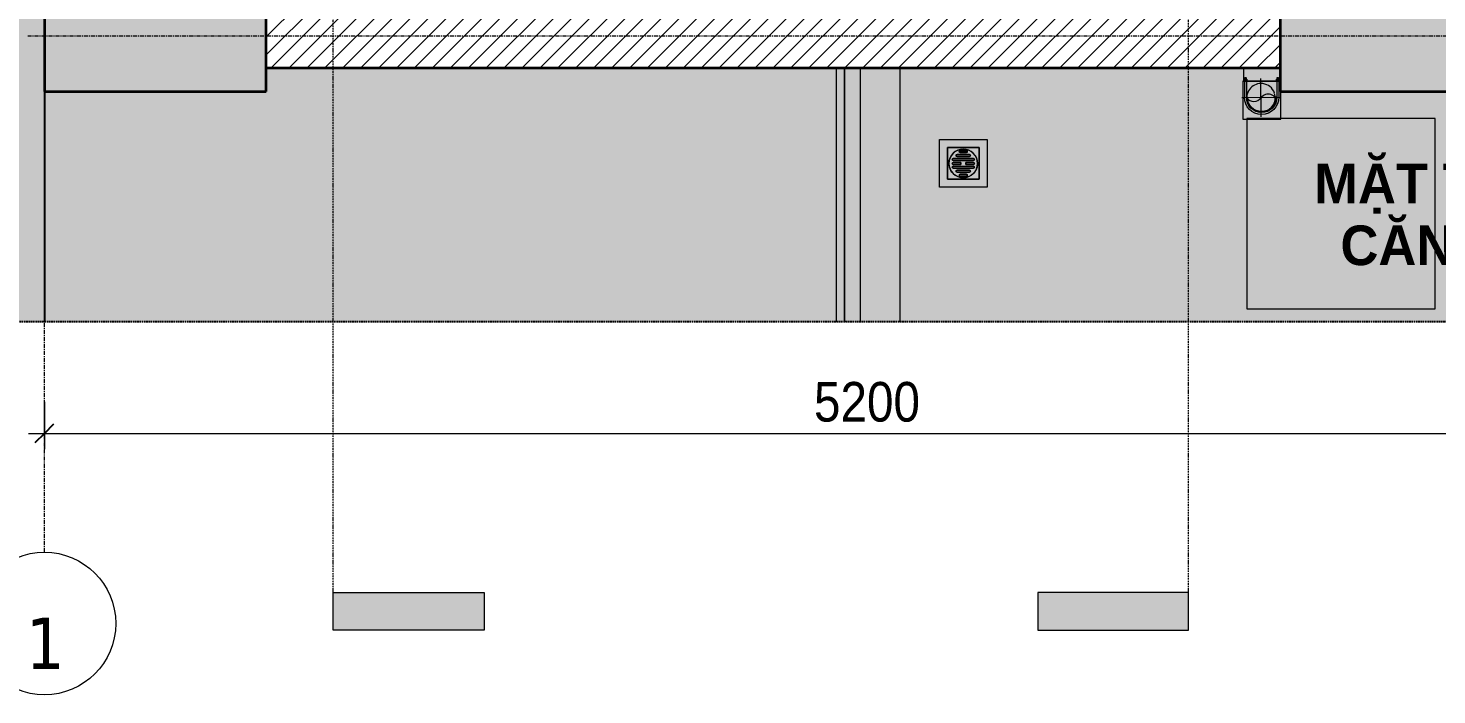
# Model space of a CAD drawing. Header units: millimetres. Extents: x 31157 to 224036, y 218 to 80529.
# Drawn here: x 33601 to 38047, y 67858 to 69962 of the extents above; entities that cross this region are included whole.
import ezdxf

# ---------------------------------------------------------------- set-up
doc = ezdxf.new("R2010")
doc.units = ezdxf.units.MM
for name, pattern in [('Dash - Tight', [4.5, 3, -1.5]), ('Dash Dot 3_16_', [7.9375, 4.7625, -1.5875, 0, -1.5875]), ('Grid Line', [22.225, 12.7, -3.175, 3.175, -3.175]), ('Hidden', [7.14375, 4.7625, -2.38125]), ('IMPORT-CENTER _3_', [10.16, 6.35, -1.27, 1.27, -1.27])]:
    doc.linetypes.add(name, pattern=pattern)
for name, color, linetype, lineweight in [('0-1', 7, 'Continuous', 5), ('A-ANNO-DIMS', 211, 'Continuous', 9), ('A-ANNO-DIMS-50', 211, 'Continuous', 9), ('A-DETL-GENF-3', 92, 'Dash - Tight', 18), ('A-DETL-GENF-4', 92, 'Hidden', 25), ('A-DETL-GENF-5', 9, 'Continuous', 18), ('A-DETL-MEDM', 33, 'Continuous', 35), ('A-DETL-THIN', 151, 'Continuous', 18), ('A-FLOR', 192, 'Continuous', 18), ('A-FLOR-HRAL', 11, 'Continuous', 18), ('A-FLOR-HRAL-1', 9, 'Continuous', 18), ('A-WALL-4', 9, 'Continuous', 18), ('A-WALL-5', 7, 'Continuous', 18), ('A-WALL-7', 113, 'Continuous', 35), ('A-WALL-PATT-2', 111, 'Continuous', 18), ('G-ANNO-SYMB', 111, 'Continuous', 9), ('G-ANNO-SYMB-1', 111, 'Dash Dot 3_16_', 18), ('G-ANNO-TEXT-1', 7, 'Continuous', 9), ('G-IMPT', 8, 'Continuous', 18), ('G-IMPT-1', 50, 'Continuous', 18), ('G-IMPT-3', 8, 'Continuous', 25), ('G-IMPT-4', 8, 'IMPORT-CENTER _3_', 18), ('I-FURN', 30, 'Continuous', 18), ('I-FURN-1', 50, 'Continuous', 18), ('M-EQPM', 50, 'Continuous', 18), ('M-EQPM-1', 9, 'Continuous', 18), ('S-COLS', 52, 'Continuous', 18), ('S-COLS-3', 52, 'Continuous', 5), ('S-GRID-1', 1, 'Grid Line', 9), ('S-GRID-IDEN', 1, 'Continuous', 9)]:
    doc.layers.add(name, color=color, linetype=linetype, lineweight=lineweight)
doc.layers.add('A-DETL-GENF-2', color=7, linetype='Continuous', lineweight=18, transparency=0.2)
doc.styles.add('Arial_B', font='arialbd.ttf', dxfattribs={"width": 0.95, "height": 125})
doc.styles.add('Tahoma_B', font='tahomabd.ttf', dxfattribs={"height": 162.5})
doc.styles.add('UTM Avo', font='', dxfattribs={"width": 0.9, "height": 125})
doc.styles.get('UTM Avo').set_extended_font_data('UTM Avo')
doc.dimstyles.new('1_Dim_chi_tiet_2_5', dxfattribs={"dimscale": 304.8, "dimtxt": 124.912619, "dimasz": 0.19685, "dimexe": 0.164042, "dimexo": 0.0625, "dimgap": 0.016404, "dimtad": 1, "dimdec": 0, "dimrnd": 5, "dimzin": 0, "dimdsep": 46, "dimtxsty": 'UTM Avo', "dimblk1": 'OBLIQUE', "dimblk2": 'OBLIQUE', "dimsah": 1, "dimcen": 0.09, "dimdle": 0.164042, "dimazin": 0, "dimtfac": 1, "dimtdec": 4, "dimtix": 1, "dimtmove": 0, "dimatfit": 3, "dimfxl": 0.328084, "dimfxlon": 1, "dimtvp": 1, "dimtolj": 1, "dimtzin": 0, "dimarcsym": 2})

# ---------------------------------------------------------------- blocks, each defined once
blk = doc.blocks.new('NCV_TKTC_KET CAU_rvt-1-TKCS_CĂN HỘ LOẠI 2 - MẶT BẰNG')
at = {"layer": 'S-COLS-3'}
h = blk.add_hatch(color=256, dxfattribs=at)
h.paths.add_polyline_path([(37552.6, 69835.3), (37552.6, 69835.3), (37552.6, 69836.9)])
h.paths.add_polyline_path([(37552.6, 70036.9), (37552.6, 70036.9), (37552.6, 70111)])
at = {"layer": 'A-FLOR'}
blk.add_line((33652.6, 69761.9), (33652.6, 69035.3), dxfattribs=at)
at = {"layer": 'S-COLS'}
for p, q in [((37552.6, 69836.9), (37552.6, 69835.3)), ((37552.6, 69835.3), (37552.6, 69761.9)), ((33652.6, 69761.9), (34352.6, 69761.9)), ((37552.6, 69761.9), (38052.6, 69761.9))]:
    blk.add_line(p, q, dxfattribs=at)
blk = doc.blocks.new('MAY GIAT - MAY GIAT_dwg-348053-TKCS_CĂN HỘ LOẠI 2 - MẶT BẰNG')
at = {"layer": 'G-IMPT-1', "flags": 128}
blk.add_lwpolyline([(5, 596.6), (5, 2.3), (605, 2.3), (605, 596.6)], close=True, dxfattribs=at)
blk = doc.blocks.new('MAY GIAT - MAY GIAT-348233-TKCS_CĂN HỘ LOẠI 2 - MẶT BẰNG')
at = {"layer": 'I-FURN-1'}
for p, q in [((5, 596.6), (5, 2.3)), ((605, 596.6), (5, 596.6)), ((605, 2.3), (605, 596.6)), ((5, 2.3), (605, 2.3))]:
    blk.add_line(p, q, dxfattribs=at)
blk.add_blockref('MAY GIAT - MAY GIAT_dwg-348053-TKCS_CĂN HỘ LOẠI 2 - MẶT BẰNG', (0, 0))
blk = doc.blocks.new('THU NUOC - THU NUOC-455054-TKCS_CĂN HỘ LOẠI 2 - MẶT BẰNG')
at = {"layer": 'M-EQPM-1'}
for p, q in [((-66.3, -70.6), (-66.3, 79.4)), ((-66.3, 79.4), (83.7, 79.4)), ((58.7, 54.4), (-41.3, 54.4)), ((-41.3, 54.4), (-41.3, -45.6)), ((-1.1, 44.5), (18.5, 44.5)), ((58.7, -45.6), (58.7, 54.4)), ((83.7, 79.4), (83.7, -70.6)), ((-23.3, 19.6), (40.9, 19.6)), ((40.9, 13.6), (-23.3, 13.6)), ((-23.3, 7.2), (0.7, 7.2)), ((0.7, 1.2), (-23.3, 1.2)), ((-11, 32.1), (28.5, 32.1)), ((28.5, 26.1), (-11, 26.1)), ((18.5, 38.5), (-1.1, 38.5)), ((0.7, 7.2), (0.7, 1.2)), ((16.7, 1.2), (16.7, 7.2)), ((16.7, 7.2), (40.9, 7.2)), ((40.9, 1.2), (16.7, 1.2)), ((-23.3, -4.8), (40.9, -4.8)), ((40.9, -10.8), (-23.3, -10.8)), ((-11, -17.3), (28.5, -17.3)), ((28.5, -23.3), (-11, -23.3)), ((-1.1, -29.6), (18.5, -29.6)), ((18.5, -35.6), (-1.1, -35.6)), ((83.7, -70.6), (-66.3, -70.6)), ((-41.3, -45.6), (58.7, -45.6))]:
    blk.add_line(p, q, dxfattribs=at)
for centre, radius, start, end in [((8.7, 4.4), 45, 0, 180), ((8.7, 4.4), 45, 360, 180), ((-1.1, 41.5), 3, 90, 270), ((18.5, 41.5), 3, 270, 90), ((8.7, 4.4), 45, 180, 0), ((8.7, 4.4), 45, 180, 360), ((-23.3, 16.6), 3, 90, 270), ((-23.3, 4.2), 3, 90, 270), ((-11, 29.1), 3, 90, 270), ((28.5, 29.1), 3, 270, 90), ((40.9, 16.6), 3, 270, 90), ((40.9, 4.2), 3, 270, 90), ((-23.3, -7.8), 3, 90, 270), ((-11, -20.3), 3, 90, 270), ((-1.1, -32.6), 3, 90, 270), ((18.5, -32.6), 3, 270, 90), ((28.5, -20.3), 3, 270, 90), ((40.9, -7.8), 3, 270, 90)]:
    blk.add_arc(centre, radius, start, end, dxfattribs=at)
blk = doc.blocks.new('Top Rail Type - Top Rail_Internal_-850824-TKCS_CĂN HỘ LOẠI 2 - MẶT BẰNG')
at = {"layer": 'A-FLOR-HRAL-1'}
for p, q in [((13269.1, 60574.6), (13319.1, 60574.6)), ((13269.1, 59774.6), (13269.1, 60574.6)), ((13319.1, 60574.6), (13319.1, 59774.6))]:
    blk.add_line(p, q, dxfattribs=at)
blk = doc.blocks.new('Top Rail Type - Top Rail_Internal_-V2-TKCS_CĂN HỘ LOẠI 2 - MẶT BẰNG')
at = {"layer": 'A-FLOR-HRAL-1'}
for p, q in [((13319.1, 60574.6), (13269.1, 60574.6)), ((13269.1, 60574.6), (13269.1, 59774.6)), ((13319.1, 60574.6), (13319.1, 59774.6))]:
    blk.add_line(p, q, dxfattribs=at)
blk = doc.blocks.new('NCV_TKTC_TANG 1_rvt-1-TKCS_CĂN HỘ LOẠI 2 - MẶT BẰNG')
at = {"layer": 'A-WALL-4'}
for p, q in [((36152.6, 69035.3), (36152.6, 69835.3)), ((36352.6, 69835.3), (36352.6, 69035.3))]:
    blk.add_line(p, q, dxfattribs=at)
at = {"layer": 'A-WALL-5'}
for p, q in [((36152.6, 69835.3), (36152.6, 69836.9)), ((36352.6, 69836.9), (36352.6, 69835.3))]:
    blk.add_line(p, q, dxfattribs=at)
at = {"layer": 'A-FLOR-HRAL'}
for name in ['Top Rail Type - Top Rail_Internal_-850824-TKCS_CĂN HỘ LOẠI 2 - MẶT BẰNG', 'Top Rail Type - Top Rail_Internal_-V2-TKCS_CĂN HỘ LOẠI 2 - MẶT BẰNG']:
    blk.add_blockref(name, (22908.5, 9260.7), dxfattribs=at)
at = {"layer": 'I-FURN', "rotation": 89.99999999999915}
blk.add_blockref('MAY GIAT - MAY GIAT-348233-TKCS_CĂN HỘ LOẠI 2 - MẶT BẰNG', (38044.8, 69071.5), dxfattribs=at)
at = {"layer": 'M-EQPM'}
blk.add_blockref('THU NUOC - THU NUOC-455054-TKCS_CĂN HỘ LOẠI 2 - MẶT BẰNG', (36543.9, 69530.9), dxfattribs=at)
blk = doc.blocks.new('TKTC_XREF_251221_MB TANG 1 - TKTC_XREF_260130_MB TANG 1_dwg_THU NUOC - THU NUOC-444531-TKCS_MB TẦNG 1-4202124-TKCS_CĂN HỘ LOẠI 2 - MẶT BẰNG')
at = {"layer": 'M-EQPM'}
for p, q in [((-23.3, 10.8), (40.9, 10.8)), ((40.9, 4.8), (-23.3, 4.8)), ((-11, 23.3), (28.5, 23.3)), ((28.5, 17.3), (-11, 17.3)), ((-1.1, 35.6), (18.5, 35.6)), ((18.5, 29.6), (-1.1, 29.6)), ((-23.3, -13.6), (40.9, -13.6)), ((40.9, -19.6), (-23.3, -19.6)), ((-11, -26.1), (28.5, -26.1)), ((28.5, -32.1), (-11, -32.1)), ((-1.1, -38.5), (18.5, -38.5)), ((18.5, -44.5), (-1.1, -44.5))]:
    blk.add_line(p, q, dxfattribs=at)
at = {"layer": 'M-EQPM', "flags": 128}
for points in [[(83.7, -79.4), (83.7, 70.6), (-66.3, 70.6), (-66.3, -79.4)], [(58.7, -54.4), (58.7, 45.6), (-41.3, 45.6), (-41.3, -54.4)]]:
    blk.add_lwpolyline(points, close=True, dxfattribs=at)
for points in [[(-23.3, -1.2), (0.7, -1.2), (0.7, -7.2), (-23.3, -7.2)], [(40.9, -7.2), (16.7, -7.2), (16.7, -1.2), (40.9, -1.2)]]:
    blk.add_lwpolyline(points, dxfattribs=at)
at = {"layer": 'M-EQPM'}
for centre, radius, start, end in [((8.7, -4.4), 45, 360, 180), ((8.7, -4.4), 45, 360, 180), ((-23.3, 7.8), 3, 90, 270), ((-11, 20.3), 3, 90, 270), ((-1.1, 32.6), 3, 90, 270), ((18.5, 32.6), 3, 270, 90), ((28.5, 20.3), 3, 270, 90), ((40.9, 7.8), 3, 270, 90), ((8.7, -4.4), 45, 180, 360), ((8.7, -4.4), 45, 180, 360), ((-23.3, -4.2), 3, 90, 270), ((-23.3, -16.6), 3, 90, 270), ((-11, -29.1), 3, 90, 270), ((-1.1, -41.5), 3, 90, 270), ((18.5, -41.5), 3, 270, 90), ((28.5, -29.1), 3, 270, 90), ((40.9, -4.2), 3, 270, 90), ((40.9, -16.6), 3, 270, 90)]:
    blk.add_arc(centre, radius, start, end, dxfattribs=at)
blk = doc.blocks.new('TKTC_XREF_251221_MB TANG 1 - TKTC_XREF_260130_MB TANG 1_dwg_CUM U_DN100-V14-TKCS_CĂN HỘ LOẠI 2 - MẶT BẰNG')
at = {"layer": 'G-IMPT'}
blk.add_hatch(color=256, dxfattribs=at).paths.add_polyline_path([(61, 0), (58.9, -15.8), (52.8, -30.5), (43.1, -43.1), (30.5, -52.8), (15.8, -58.9), (0, -61), (0, -57), (15.8, -54.6), (30.5, -47.8), (40.3, -40.3), (49.4, -28.5), (55.1, -14.8), (57, 0), (54.6, 15.8), (47.8, 30.5), (40.3, 40.3), (28.5, 49.4), (14.8, 55.1), (0, 57), (0, 61), (16.9, 58.5), (30.5, 52.8), (43.1, 43.1), (53.7, 28.5), (59.1, 14.8)])
for p, q in [((-79.1, 66.6), (-79.1, 63.4)), ((-76.6, 66.6), (-76.6, 63.4)), ((-74.6, 66.6), (-74.6, 63.4)), ((-72.7, 69.3), (-72.7, 60.7)), ((-66.9, 67.9), (-71.7, 67.9)), ((-66.9, 62.1), (-71.7, 62.1)), ((-65, 69), (0, 69)), ((-79.1, -63.4), (-79.1, -66.6)), ((-76.6, -63.4), (-76.6, -66.6)), ((-74.6, -63.4), (-74.6, -66.6)), ((-72.7, -60.7), (-72.7, -69.3)), ((-66.9, -62.1), (-71.7, -62.1)), ((-66.9, -67.9), (-71.7, -67.9)), ((-65, -61), (-23.1, -61)), ((-65, -69), (-22.9, -69)), ((-22.8, -69), (0, -69))]:
    blk.add_line(p, q, dxfattribs=at)
at = {"layer": 'G-IMPT', "flags": 128}
for points in [[(-72.7, 67.6), (-78.1, 67.6), (-78.1, 62.4), (-72.7, 62.4)], [(-71.7, 59.2), (-66.9, 59.2), (-66.9, 70.8), (-71.7, 70.8)], [(-66.9, 70.8), (-66.9, 72.7), (-65, 72.7), (-65, 57.3), (-66.9, 57.3), (-66.9, 59.2)], [(-65, 61), (0, 61), (0, 57)], [(-72.7, -62.4), (-78.1, -62.4), (-78.1, -67.6), (-72.7, -67.6)], [(-71.7, -70.8), (-66.9, -70.8), (-66.9, -59.2), (-71.7, -59.2)], [(-66.9, -59.2), (-66.9, -57.3), (-65, -57.3), (-65, -72.7), (-66.9, -72.7), (-66.9, -70.8)], [(-22.8, -61), (0, -61), (0, -57)]]:
    blk.add_lwpolyline(points, dxfattribs=at)
at = {"layer": 'G-IMPT'}
for centre, radius, start, end in [((-78.1, 66.6), 0.96, 90, 180), ((-78.1, 63.4), 0.96, 180, 270), ((-71.1, 69.3), 1.56, 112.6199, 247.3801), ((-67.9, 65), 4.8, 143.1301, 216.8699), ((-71.1, 60.7), 1.56, 112.6199, 247.3801), ((0, 0), 69, 270, 90), ((0, 0), 61, 270, 90), ((0, 0), 57, 270, 90), ((-78.1, -63.4), 0.96, 90, 180), ((-78.1, -66.6), 0.96, 180, 270), ((-71.1, -60.7), 1.56, 112.6199, 247.3801), ((-67.9, -65), 4.8, 143.1301, 216.8699), ((-71.1, -69.3), 1.56, 112.6199, 247.3801)]:
    blk.add_arc(centre, radius, start, end, dxfattribs=at)
blk = doc.blocks.new('TKTC_XREF_251221_MB TANG 1 - TKTC_XREF_260130_MB TANG 1_dwg_$cc-V15-TKCS_CĂN HỘ LOẠI 2 - MẶT BẰNG')
at = {"layer": 'G-IMPT'}
for centre, radius, start, end in [((0, 0), 0.5, 90, 270), ((0, 0), 0.5, 360, 108), ((0.188, 0.25), 0.313, 126.8699, 233.1301), ((0, 0), 0.5, 108.7093, 287.4459), ((-0.188, -0.25), 0.313, 342.29, 53.1301), ((0, 0), 0.5, 297.4002, 360), ((-0.188, -0.25), 0.312, 306.8699, 341.6262), ((0, 0), 0.5, 288, 296.6027)]:
    blk.add_arc(centre, radius, start, end, dxfattribs=at)
at = {"layer": 'G-IMPT-4'}
for p, q in [((0, -0.673), (0, 0.673)), ((-0.673, 0), (0.673, 0))]:
    blk.add_line(p, q, dxfattribs=at)
blk = doc.blocks.new('TKTC_XREF_251221_MB TANG 1 - TKTC_XREF_260130_MB TANG 1_dwg-4202109-TKCS_CĂN HỘ LOẠI 2 - MẶT BẰNG')
at = {"layer": 'G-IMPT'}
blk.add_line((-165714.9, -331551.4), (-165599.1, -331551.4), dxfattribs=at)
at = {"layer": 'G-IMPT', "flags": 128}
for points in [[(-165599.1, -331511.4), (-165714.9, -331511.4), (-165714.9, -331551.4)], [(-165599.1, -331551.4), (-165716.7, -331551.4), (-165716.7, -331671.4)], [(-165716.7, -331671.4), (-165597.1, -331671.4), (-165597.1, -331584.7)]]:
    blk.add_lwpolyline(points, dxfattribs=at)
at = {"layer": 'G-IMPT-3'}
blk.add_line((-169499.1, -331584.8), (-169499.1, -332311.3), dxfattribs=at)
at = {"xscale": 90.00000000005122, "yscale": 90.00000000005122, "zscale": 90.00000000005122, "rotation": 90.37402677993775}
blk.add_blockref('TKTC_XREF_251221_MB TANG 1 - TKTC_XREF_260130_MB TANG 1_dwg_$cc-V15-TKCS_CĂN HỘ LOẠI 2 - MẶT BẰNG', (-165659.1, -331604.3), dxfattribs=at)
at = {"extrusion": (0, 0, -1), "xscale": 0.7894736842105242, "yscale": 0.7894736842105242, "zscale": -0.7894736842105242, "rotation": 269.9999999984438}
blk.add_blockref('TKTC_XREF_251221_MB TANG 1 - TKTC_XREF_260130_MB TANG 1_dwg_CUM U_DN100-V14-TKCS_CĂN HỘ LOẠI 2 - MẶT BẰNG', (165657.3, -331602.7), dxfattribs=at)
at = {"extrusion": (0, 0, -1), "zscale": -1, "rotation": 180}
blk.add_blockref('TKTC_XREF_251221_MB TANG 1 - TKTC_XREF_260130_MB TANG 1_dwg_THU NUOC - THU NUOC-444531-TKCS_MB TẦNG 1-4202124-TKCS_CĂN HỘ LOẠI 2 - MẶT BẰNG', (166607.8, -331815.8), dxfattribs=at)
blk = doc.blocks.new('TKTC_XREF_251221_MB TANG 1 - TKTC_XREF_251221_MB TANG 1-2038492-TKCS_CĂN HỘ LOẠI 2 - MẶT BẰNG')
blk.add_blockref('TKTC_XREF_251221_MB TANG 1 - TKTC_XREF_260130_MB TANG 1_dwg-4202109-TKCS_CĂN HỘ LOẠI 2 - MẶT BẰNG', (169499.1, 384109.7))
blk = doc.blocks.new('BORDER VIEW - BORDER VIEW-3699679-TKCS_CĂN HỘ LOẠI 2 - MẶT BẰNG')
at = {"layer": 'A-DETL-GENF-4'}
blk.add_line((10398.8, 0), (150, 0), dxfattribs=at)
blk = doc.blocks.new('Grid - M_Grid Head - Circle-353313-TKCS_CĂN HỘ LOẠI 2 - MẶT BẰNG')
at = {"layer": 'S-GRID-IDEN'}
blk.add_circle((0, 0), 4.5, dxfattribs=at)
blk = doc.blocks.new('DIMBLOCK21-TKCS_CĂN HỘ LOẠI 2 - MẶT BẰNG')
at = {"layer": 'A-ANNO-DIMS-50'}
for p, q in [((33652.6, 68783.2), (33652.6, 68633.2)), ((33652.6, 68683.2), (33652.6, 68783.2)), ((38852.6, 68783.2), (38852.6, 68633.2)), ((38852.6, 68683.2), (38852.6, 68783.2)), ((33602.6, 68683.2), (38852.6, 68683.2))]:
    blk.add_line(p, q, dxfattribs=at)
at = {"layer": 'A-ANNO-DIMS-50', "lineweight": 25}
for p, q in [((33652.6, 68683.2), (33682.6, 68713.2)), ((38852.6, 68683.2), (38882.6, 68713.2)), ((33652.6, 68683.2), (33622.6, 68653.2)), ((38852.6, 68683.2), (38822.6, 68653.2))]:
    blk.add_line(p, q, dxfattribs=at)
at = {"layer": 'A-ANNO-DIMS-50', "color": 0, "insert": (36081.4, 68845.6), "char_height": 125, "width": 410.824, "attachment_point": 1, "line_spacing_factor": 1.110334, "style": 'UTM Avo'}
blk.add_mtext('5200', dxfattribs=at)
blk = doc.blocks.new('_Oblique')
at = {"color": 0, "linetype": 'ByBlock', "lineweight": -2}
blk.add_line((-0.5, -0.5), (0.5, 0.5), dxfattribs=at)
blk = doc.blocks.new('Section - 3_32_ x 3_8_-4701953-TKCS_CĂN HỘ LOẠI 2 - MẶT BẰNG')
at = {"layer": 'G-ANNO-SYMB'}
blk.add_hatch(color=256, dxfattribs=at).paths.add_polyline_path([(0, 9.525), (0, 0), (-2.38125, 0), (-2.38125, 9.525)])
for p, q in [((0, 9.525), (-2.38125, 9.525)), ((-2.38125, 9.525), (-2.38125, 0)), ((0, 0), (0, 9.525)), ((-2.38125, 0), (0, 0))]:
    blk.add_line(p, q, dxfattribs=at)

msp = doc.modelspace()

# ---------------------------------------------------------------- hatches: boundary and pattern name
at = {"layer": 'A-DETL-GENF-2'}
h = msp.add_hatch(color=256, dxfattribs=at)
h.paths.add_polyline_path([(33202.6, 69035.3), (43451.3, 69035.3), (43490.1, 69040.4), (43526.3, 69055.4), (43557.4, 69079.2), (43581.2, 69110.3), (43596.2, 69146.5), (43601.3, 69185.3), (43601.3, 78839.5), (43596.2, 78878.3), (43581.2, 78914.5), (43557.4, 78945.6), (43526.3, 78969.4), (43490.1, 78984.4), (43451.3, 78989.5), (33202.6, 78989.5), (33163.7, 78984.4), (33127.6, 78969.4), (33096.5, 78945.6), (33072.7, 78914.5), (33057.7, 78878.3), (33052.6, 78839.5), (33052.6, 69185.3), (33057.7, 69146.5), (33072.7, 69110.3), (33096.5, 69079.2), (33127.6, 69055.4), (33163.7, 69040.4)])
h.paths.add_polyline_path([(37494.4, 69695.8), (37481.9, 69697.4), (37470.3, 69702.2), (37460.3, 69709.9), (37452.7, 69719.9), (37447.8, 69731.5), (37446.2, 69743.9), (37449.4, 69743.9), (37451.2, 69731.5), (37456.6, 69719.9), (37462.5, 69712.1), (37471.9, 69705), (37482.7, 69700.5), (37494.4, 69698.9), (37507.7, 69701.2), (37518.4, 69706.2), (37526.2, 69712.1), (37533.3, 69721.4), (37537.8, 69732.3), (37539.4, 69743.9), (37542.5, 69743.9), (37540.9, 69731.5), (37536.1, 69719.9), (37528.4, 69709.9), (37516.9, 69701.6), (37504.7, 69697.1)])
h.paths.add_polyline_path([(38152.6, 69761.9), (37552.6, 69761.9), (37552.6, 69835.3), (34352.6, 69835.3), (34352.6, 69761.9), (33652.6, 69761.9), (33652.6, 76536.9), (36152.6, 76536.9), (36152.6, 78036.9), (34052.6, 78036.9), (34052.5, 77886.9), (33652.6, 77887), (33652.6, 78238.6), (34052.5, 78238.6), (34052.6, 78236.9), (42252.6, 78236.9), (42252.6, 78638.6), (42652.6, 78638.6), (42652.6, 74516.9), (42052.6, 74516.9), (42052.6, 69834.3), (38852.6, 69834.3), (38852.6, 69761.9), (38347.4, 69761.9)])
h.paths.add_polyline_path([(42367.3, 73111.9), (42252.6, 73111.9), (42252.6, 73311.9), (42652.6, 73311.9), (42652.6, 73111.9), (42472.6, 73111.9)])
at = {"layer": 'A-DETL-GENF-5'}
h = msp.add_hatch(dxfattribs=at)
h.set_pattern_fill('FP_2', color=256, style=0, pattern_type=2)
h.set_pattern_definition([(50, (0, 0), (364.3679, -31.8783), [38.1, -419.1]), (355, (0, 0), (-70.4859, 382.1133), [30.48, -335.28]), (100.451, (30.36, -2.66), (293.885, 350.2334), [32.38, -356.18]), (46.184, (0, 101.6), (542.1585, -84.0858), [57.15, -628.65]), (96.636, (45.2, 94.6), (474.805, 494.8554), [48.57, -534.27]), (351.184, (0, 101.6), (474.8102, 494.85), [45.72, -502.92]), (21, (50.8, 76.2), (303.2285, -204.5305), [38.1, -419.1]), (326, (50.8, 76.2), (123.6039, 368.376), [30.48, -335.28]), (71.451, (76.07, 59.16), (426.8341, 163.8427), [32.38, -356.18]), (37.5, (0, 0), (6.17665, 169.11015), [3.353, -327.863, 3.353, -337.007, -336.55]), (37.5, (0, 0), (6.17665, 169.11015), [-671.576, 3.353, -333.197]), (7.5, (0, 0), (133.63888, 200.3615), [3.353, -190.703, 3.353, -320.243, -128.27]), (7.5, (0, 0), (133.63888, 200.3615), [-517.652, 3.353, -124.917]), (327.5, (-113.28, 0), (271.18182, -11.45836), [3.353, -123.647, 3.353, -392.887, -525.78]), (327.5, (-113.28, 0), (271.18182, -11.45836), [-523.24, 3.353, -522.427]), (317.5, (-164.08, 0), (296.2585, 50.85285), [3.353, -161.747, 3.353, -259.791, -373.38]), (317.5, (-164.08, 0), (296.2585, 50.85285), [-428.244, 3.353, -370.027]), (45, (0, 0), (-125.7236, 125.7236), []), (45, (0, 190.5), (-125.7236, 125.7236), [])])
h.paths.add_polyline_path([(38152.6, 69761.9), (38852.6, 69762.2), (38852.6, 70111.9), (37552.6, 70111.5), (37552.6, 69761.9), (38052.6, 69761.9)])
h.paths.add_polyline_path([(33851.1, 69761.9), (34352.6, 69761.9), (34352.6, 70111.9), (33652.6, 70111.9), (33652.6, 69761.9)])
h.paths.add_polyline_path([(41852.6, 69836.9), (42052.6, 69836.9), (42052.6, 70036.9), (41852.6, 70036.9), (41852.6, 69939.5)])
h.paths.add_polyline_path([(42052.6, 71936.9), (42052.6, 71936.9), (42052.6, 72136.9), (41852.6, 72136.9), (41852.6, 71936.9), (41884.8, 71936.9)])
h.paths.add_polyline_path([(33652.6, 73039), (34352.6, 73039), (34352.6, 73386.9), (33652.6, 73386.9)])
h.paths.add_polyline_path([(40052.6, 73236.9), (40052.6, 73436.9), (39947.6, 73436.9), (39947.6, 73236.9), (40000.4, 73236.9)])
h.paths.add_polyline_path([(36952.6, 73236.9), (37052.6, 73236.9), (37052.6, 73436.9), (36952.6, 73436.9), (36952.6, 73336.9)])
h.paths.add_polyline_path([(38052.6, 73236.9), (38152.6, 73236.9), (38152.6, 73436.9), (38052.6, 73436.9), (38052.6, 73336.9)])
h.paths.add_polyline_path([(42652.6, 74516.9), (42652.6, 74916.9), (42452.6, 74916.9), (42452.6, 74516.9)])
h.paths.add_polyline_path([(36952.6, 76336.9), (37052.6, 76336.9), (37052.6, 76536.9), (36952.6, 76536.9), (36952.6, 76436.9)])
h.paths.add_polyline_path([(33852.6, 76336.9), (33852.6, 76536.9), (33652.6, 76536.9), (33652.6, 76336.9)])
h.paths.add_polyline_path([(38052.6, 76342), (38152.6, 76342), (38152.6, 76536.9), (38052.6, 76536.9), (38052.6, 76436.9)])
h.paths.add_polyline_path([(38652.6, 77886.9), (38652.6, 78236.9), (37952.6, 78236.9), (37952.6, 77886.9), (38347.4, 77886.9)])
h.paths.add_polyline_path([(33652.6, 77886.9), (34052.5, 77886.9), (34052.5, 78238.6), (33652.6, 78238.6), (33652.6, 77887)])
h.paths.add_polyline_path([(42452.6, 77936.9), (42652.6, 77936.9), (42652.2, 78638.6), (42252.6, 78638.6), (42252.6, 77936.9), (42442.6, 77936.9)])
at = {"layer": 'A-WALL-PATT-2'}
h = msp.add_hatch(dxfattribs=at)
h.set_pattern_fill('FP_1', color=256, style=0, pattern_type=2)
h.set_pattern_definition([(45, (0, 0), (-28.284271, 28.284271), [])])
h.paths.add_polyline_path([(34352.6, 69836.9), (37552.6, 69836.9), (37552.6, 70036.9), (34352.6, 70036.9)])

# ---------------------------------------------------------------- linework, layer by layer
at = {"layer": 'A-DETL-MEDM'}
for p, q in [((33652.6, 70111.9), (33652.6, 69761.9)), ((34352.6, 69761.9), (34352.6, 70111.9)), ((37552.6, 70111.9), (37552.6, 69761.9)), ((33652.6, 69761.9), (34352.6, 69761.9)), ((37552.6, 69761.9), (38852.6, 69761.9))]:
    msp.add_line(p, q, dxfattribs=at)
at = {"layer": 'A-DETL-THIN'}
msp.add_line((37552.6, 69835.3), (34352.6, 69835.3), dxfattribs=at)
at = {"layer": 'A-WALL-7'}
msp.add_line((34352.6, 69836.9), (37552.6, 69836.9), dxfattribs=at)
at = {"layer": 'G-ANNO-SYMB-1'}
for p, q in [((34563.8, 68181.7), (34563.8, 79805)), ((37263.8, 68181.7), (37263.8, 79805))]:
    msp.add_line(p, q, dxfattribs=at)
at = {"layer": 'S-GRID-1'}
for p, q in [((33652.6, 69558.4), (33652.6, 78399.6)), ((43168.2, 69936.9), (33600, 69936.9)), ((33652.6, 68308.4), (33652.6, 69558.4))]:
    msp.add_line(p, q, dxfattribs=at)

# ---------------------------------------------------------------- block references
at = {"layer": '0-1'}
for name in ['NCV_TKTC_KET CAU_rvt-1-TKCS_CĂN HỘ LOẠI 2 - MẶT BẰNG', 'NCV_TKTC_TANG 1_rvt-1-TKCS_CĂN HỘ LOẠI 2 - MẶT BẰNG']:
    msp.add_blockref(name, (0, 0), dxfattribs=at)
at = {"layer": 'A-DETL-GENF-3'}
msp.add_blockref('BORDER VIEW - BORDER VIEW-3699679-TKCS_CĂN HỘ LOẠI 2 - MẶT BẰNG', (33052.6, 69035.3), dxfattribs=at)
at = {"layer": 'G-ANNO-SYMB', "extrusion": (0, 0, -1), "xscale": 49.99999999999998, "yscale": 49.99999999999998, "zscale": 49.99999999999998, "rotation": 90.00000000000001}
msp.add_blockref('Section - 3_32_ x 3_8_-4701953-TKCS_CĂN HỘ LOẠI 2 - MẶT BẰNG', (-34563.8, 68181.7), dxfattribs=at)
at = {"layer": 'G-ANNO-SYMB', "xscale": 49.99999999999998, "yscale": 49.99999999999998, "zscale": 49.99999999999998, "rotation": 90}
msp.add_blockref('Section - 3_32_ x 3_8_-4701953-TKCS_CĂN HỘ LOẠI 2 - MẶT BẰNG', (37263.8, 68181.7), dxfattribs=at)
at = {"layer": 'M-EQPM'}
msp.add_blockref('TKTC_XREF_251221_MB TANG 1 - TKTC_XREF_251221_MB TANG 1-2038492-TKCS_CĂN HỘ LOẠI 2 - MẶT BẰNG', (33652.6, 17236.9), dxfattribs=at)
at = {"layer": 'S-GRID-IDEN', "xscale": 49.99999999999998, "yscale": 49.99999999999998, "zscale": 49.99999999999998}
msp.add_blockref('Grid - M_Grid Head - Circle-353313-TKCS_CĂN HỘ LOẠI 2 - MẶT BẰNG', (33652.6, 68083.4), dxfattribs=at)

# ---------------------------------------------------------------- texts
at = {"layer": 'G-ANNO-TEXT-1', "insert": (38273.1, 69373.5), "char_height": 125, "width": 1439.25, "attachment_point": 5, "line_spacing_factor": 0.936439, "style": 'Arial_B'}
msp.add_mtext('\\pt570,1140,1710,2280,2850,3420,3990,4560,5130,5700,6270,6840,7410,7980,8550,9120,9690,10260,10830,11400,11970,12540,13110,13680,14250,14820,15390,15960,16530,17100,17670,18240;MẶT TIẾP GIÁP\\PCĂN LIỀN KỀ', dxfattribs=at)

# ---------------------------------------------------------------- dimensions: what is measured, and where the dimension line sits
at = {"layer": 'A-ANNO-DIMS'}
dim = msp.add_linear_dim(base=(38852.6, 68683.2), p1=(33652.6, 68783.2), p2=(38852.6, 68783.2), dimstyle='1_Dim_chi_tiet_2_5', override={"dimpost": '<>', "dimfxl": 5200}, dxfattribs=at)
dim.commit()
dim.dimension.update_dxf_attribs({"geometry": 'DIMBLOCK21-TKCS_CĂN HỘ LOẠI 2 - MẶT BẰNG', "text_midpoint": (36252.6, 68752.9)})

# ---------------------------------------------------------------- next in the draw order: texts
at = {"layer": 'S-GRID-IDEN', "insert": (33654.9, 68021), "char_height": 162.5, "width": 145.5, "attachment_point": 5, "line_spacing_factor": 0.996129, "style": 'Tahoma_B', "bg_fill": 3, "box_fill_scale": 1.25, "bg_fill_color": 256, "bg_fill_true_color": 13158600, "bg_fill_transparency": 0}
msp.add_mtext('\\pt634.99962,1269.99925,1905.0005,2540.00013,3174.99975,3809.99937,4445.00062,5080.00025,5714.99987,6349.9995,6985.00075,7620.00037,8255,8889.99962,9524.99925,10160.0005,10795.00013,11429.99975,12064.99938,12700.00063,13335.00025,13969.99988,14604.9995,15240.00075,15875.00038,16510,17144.99963,17779.99925,18415.0005,19050.00013,19684.99975,20319.99938;1', dxfattribs=at)

doc.saveas('drawing.dxf')
